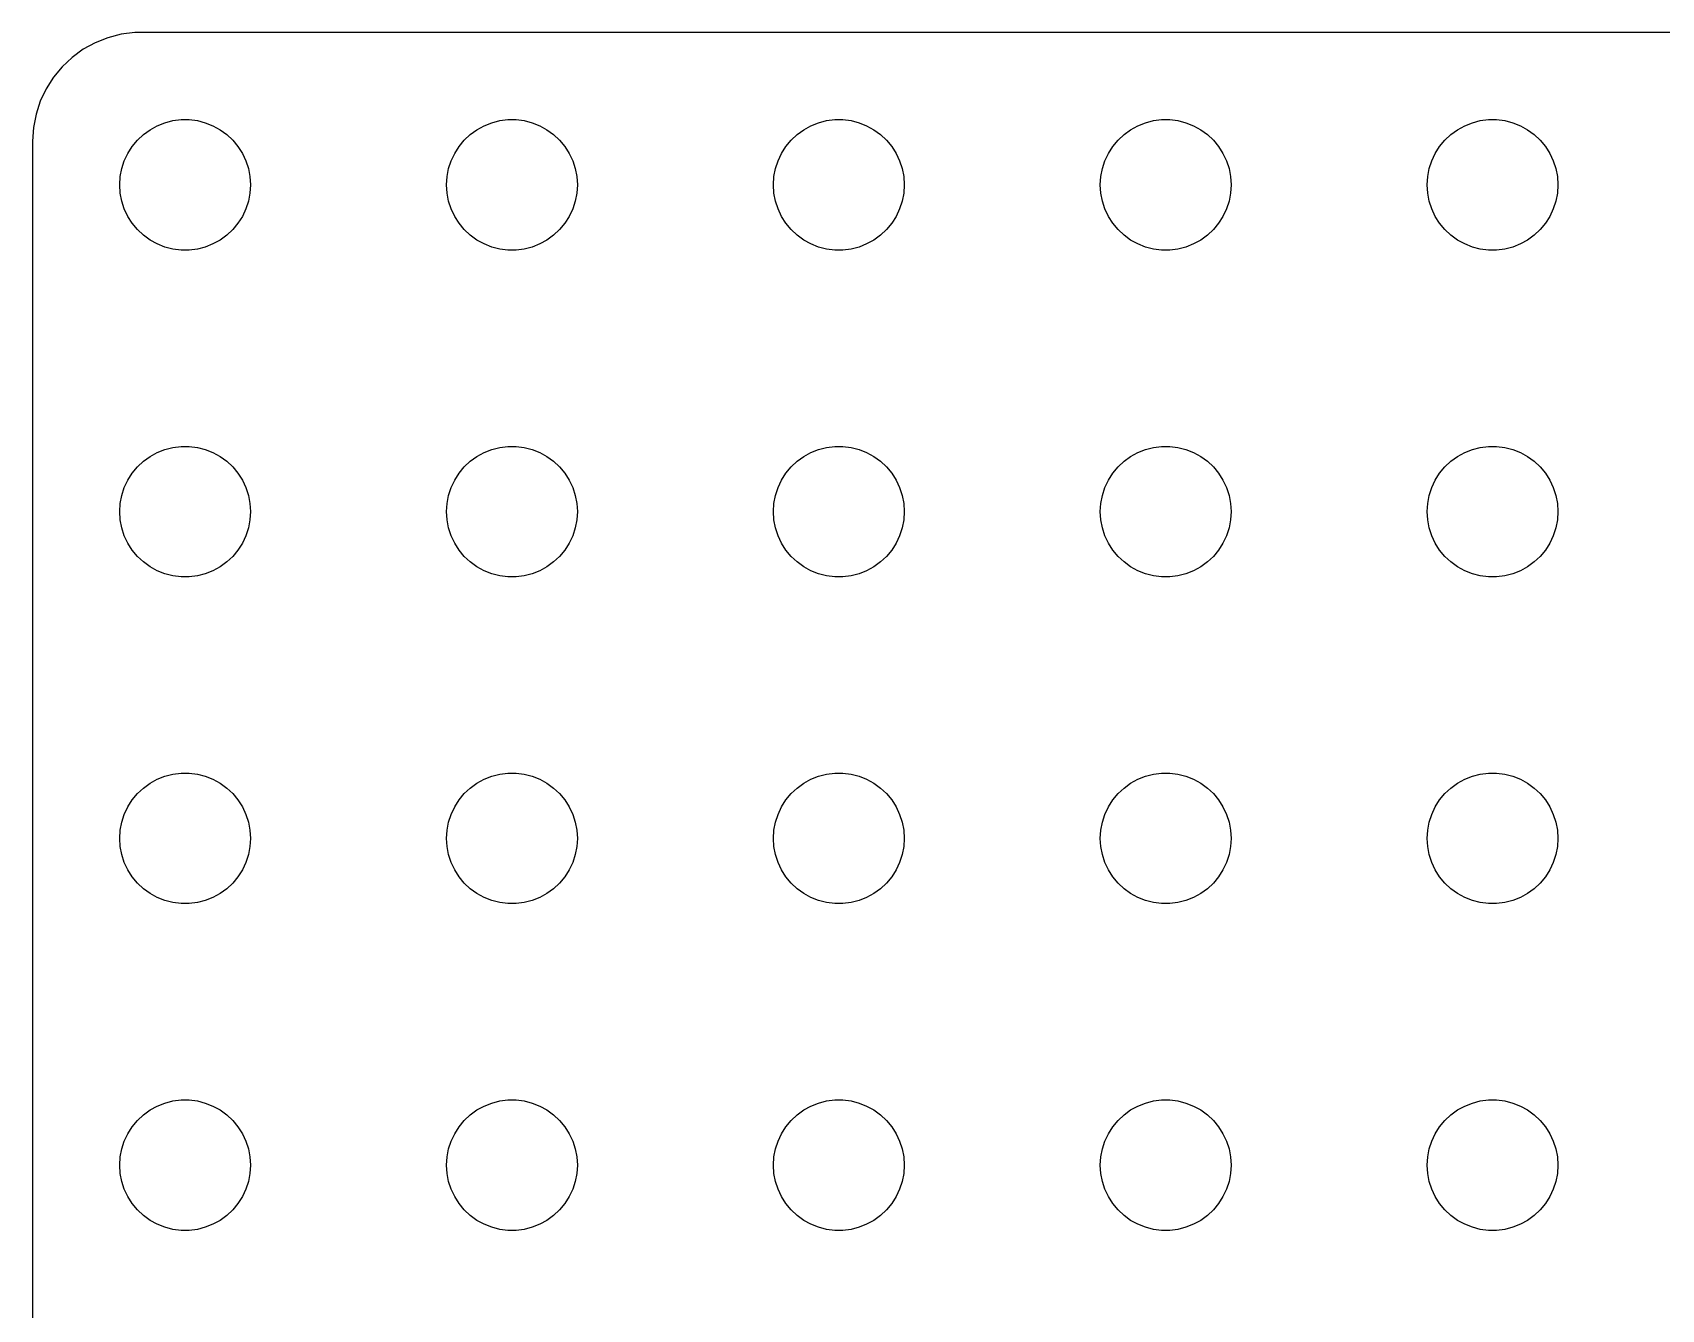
# Model space of a CAD drawing. Header units: metres. Extents: x -75 to 75, y -56 to 56.
# Drawn here: x -74.75 to -37.38, y 26.69 to 56 of the extents above; entities that cross this region are included whole.
import ezdxf

# ---------------------------------------------------------------- set-up
doc = ezdxf.new("R2010")
doc.units = ezdxf.units.M

msp = doc.modelspace()

# ---------------------------------------------------------------- linework, layer by layer
for p, q in [((-73.3144, 55.7621), (-73.5896, 55.6108)), ((-73.0225, 55.8776), (-73.3144, 55.7621)), ((-72.7184, 55.9557), (-73.0225, 55.8776)), ((-72.407, 55.9951), (-72.7184, 55.9557)), ((72.407, 55.9951), (-72.407, 55.9951)), ((-73.8436, 55.4263), (-74.0724, 55.2114)), ((-73.5896, 55.6108), (-73.8436, 55.4263)), ((-74.2725, 54.9695), (-74.4408, 54.7044)), ((-74.0724, 55.2114), (-74.2725, 54.9695)), ((-74.4408, 54.7044), (-74.5744, 54.4203)), ((-74.5744, 54.4203), (-74.6714, 54.1217)), ((-74.6714, 54.1217), (-74.7303, 53.8133)), ((-72.0537, 53.7665), (-71.8887, 53.8572)), ((-71.8887, 53.8572), (-71.7135, 53.9266)), ((-71.7135, 53.9266), (-71.5311, 53.9734)), ((-71.5311, 53.9734), (-71.3442, 53.997)), ((-71.3442, 53.997), (-71.1558, 53.997)), ((-71.1558, 53.997), (-70.9689, 53.9734)), ((-70.9689, 53.9734), (-70.7865, 53.9266)), ((-70.7865, 53.9266), (-70.6113, 53.8572)), ((-70.6113, 53.8572), (-70.4463, 53.7665)), ((-64.5537, 53.7665), (-64.3887, 53.8572)), ((-64.3887, 53.8572), (-64.2135, 53.9266)), ((-64.2135, 53.9266), (-64.0311, 53.9734)), ((-64.0311, 53.9734), (-63.8442, 53.997)), ((-63.8442, 53.997), (-63.6558, 53.997)), ((-63.6558, 53.997), (-63.4689, 53.9734)), ((-63.4689, 53.9734), (-63.2865, 53.9266)), ((-63.2865, 53.9266), (-63.1113, 53.8572)), ((-63.1113, 53.8572), (-62.9463, 53.7665)), ((-57.0537, 53.7665), (-56.8887, 53.8572)), ((-56.8887, 53.8572), (-56.7135, 53.9266)), ((-56.7135, 53.9266), (-56.5311, 53.9734)), ((-56.5311, 53.9734), (-56.3442, 53.997)), ((-56.3442, 53.997), (-56.1558, 53.997)), ((-56.1558, 53.997), (-55.9689, 53.9734)), ((-55.9689, 53.9734), (-55.7865, 53.9266)), ((-55.7865, 53.9266), (-55.6113, 53.8572)), ((-55.6113, 53.8572), (-55.4463, 53.7665)), ((-49.5537, 53.7665), (-49.3887, 53.8572)), ((-49.3887, 53.8572), (-49.2135, 53.9266)), ((-49.2135, 53.9266), (-49.0311, 53.9734)), ((-49.0311, 53.9734), (-48.8442, 53.997)), ((-48.8442, 53.997), (-48.6558, 53.997)), ((-48.6558, 53.997), (-48.4689, 53.9734)), ((-48.4689, 53.9734), (-48.2865, 53.9266)), ((-48.2865, 53.9266), (-48.1113, 53.8572)), ((-48.1113, 53.8572), (-47.9463, 53.7665)), ((-42.0537, 53.7665), (-41.8887, 53.8572)), ((-41.8887, 53.8572), (-41.7135, 53.9266)), ((-41.7135, 53.9266), (-41.5311, 53.9734)), ((-41.5311, 53.9734), (-41.3442, 53.997)), ((-41.3442, 53.997), (-41.1558, 53.997)), ((-41.1558, 53.997), (-40.9689, 53.9734)), ((-40.9689, 53.9734), (-40.7865, 53.9266)), ((-40.7865, 53.9266), (-40.6113, 53.8572)), ((-40.6113, 53.8572), (-40.4463, 53.7665)), ((-74.7303, 53.8133), (-74.75, 53.5)), ((-74.75, 53.5), (-74.75, -53.5)), ((-72.4635, 53.3817), (-72.3434, 53.5268)), ((-72.3434, 53.5268), (-72.2061, 53.6558)), ((-72.2061, 53.6558), (-72.0537, 53.7665)), ((-70.4463, 53.7665), (-70.2939, 53.6558)), ((-70.2939, 53.6558), (-70.1565, 53.5268)), ((-70.1565, 53.5268), (-70.0365, 53.3817)), ((-64.9635, 53.3817), (-64.8434, 53.5268)), ((-64.8434, 53.5268), (-64.7061, 53.6558)), ((-64.7061, 53.6558), (-64.5537, 53.7665)), ((-62.9463, 53.7665), (-62.7939, 53.6558)), ((-62.7939, 53.6558), (-62.6565, 53.5268)), ((-62.6565, 53.5268), (-62.5365, 53.3817)), ((-57.4635, 53.3817), (-57.3434, 53.5268)), ((-57.3434, 53.5268), (-57.2061, 53.6558)), ((-57.2061, 53.6558), (-57.0537, 53.7665)), ((-55.4463, 53.7665), (-55.2939, 53.6558)), ((-55.2939, 53.6558), (-55.1565, 53.5268)), ((-55.1565, 53.5268), (-55.0365, 53.3817)), ((-49.9635, 53.3817), (-49.8434, 53.5268)), ((-49.8434, 53.5268), (-49.7061, 53.6558)), ((-49.7061, 53.6558), (-49.5537, 53.7665)), ((-47.9463, 53.7665), (-47.7939, 53.6558)), ((-47.7939, 53.6558), (-47.6565, 53.5268)), ((-47.6565, 53.5268), (-47.5365, 53.3817)), ((-42.4635, 53.3817), (-42.3434, 53.5268)), ((-42.3434, 53.5268), (-42.2061, 53.6558)), ((-42.2061, 53.6558), (-42.0537, 53.7665)), ((-40.4463, 53.7665), (-40.2939, 53.6558)), ((-40.2939, 53.6558), (-40.1565, 53.5268)), ((-40.1565, 53.5268), (-40.0365, 53.3817)), ((-72.6447, 53.0522), (-72.5645, 53.2226)), ((-72.5645, 53.2226), (-72.4635, 53.3817)), ((-70.0365, 53.3817), (-69.9355, 53.2226)), ((-69.9355, 53.2226), (-69.8553, 53.0522)), ((-65.1447, 53.0522), (-65.0645, 53.2226)), ((-65.0645, 53.2226), (-64.9635, 53.3817)), ((-62.5365, 53.3817), (-62.4355, 53.2226)), ((-62.4355, 53.2226), (-62.3553, 53.0522)), ((-57.6447, 53.0522), (-57.5645, 53.2226)), ((-57.5645, 53.2226), (-57.4635, 53.3817)), ((-55.0365, 53.3817), (-54.9355, 53.2226)), ((-54.9355, 53.2226), (-54.8553, 53.0522)), ((-50.1447, 53.0522), (-50.0645, 53.2226)), ((-50.0645, 53.2226), (-49.9635, 53.3817)), ((-47.5365, 53.3817), (-47.4355, 53.2226)), ((-47.4355, 53.2226), (-47.3553, 53.0522)), ((-42.6447, 53.0522), (-42.5645, 53.2226)), ((-42.5645, 53.2226), (-42.4635, 53.3817)), ((-40.0365, 53.3817), (-39.9355, 53.2226)), ((-39.9355, 53.2226), (-39.8553, 53.0522)), ((-72.7382, 52.688), (-72.7029, 52.873)), ((-72.7029, 52.873), (-72.6447, 53.0522)), ((-69.8553, 53.0522), (-69.7971, 52.873)), ((-69.7971, 52.873), (-69.7618, 52.688)), ((-65.2382, 52.688), (-65.2029, 52.873)), ((-65.2029, 52.873), (-65.1447, 53.0522)), ((-62.3553, 53.0522), (-62.2971, 52.873)), ((-62.2971, 52.873), (-62.2618, 52.688)), ((-57.7382, 52.688), (-57.7029, 52.873)), ((-57.7029, 52.873), (-57.6447, 53.0522)), ((-54.8553, 53.0522), (-54.7971, 52.873)), ((-54.7971, 52.873), (-54.7618, 52.688)), ((-50.2382, 52.688), (-50.2029, 52.873)), ((-50.2029, 52.873), (-50.1447, 53.0522)), ((-47.3553, 53.0522), (-47.2971, 52.873)), ((-47.2971, 52.873), (-47.2618, 52.688)), ((-42.7382, 52.688), (-42.7029, 52.873)), ((-42.7029, 52.873), (-42.6447, 53.0522)), ((-39.8553, 53.0522), (-39.7971, 52.873)), ((-39.7971, 52.873), (-39.7618, 52.688)), ((-72.75, 52.5), (-72.7382, 52.688)), ((-72.7382, 52.312), (-72.75, 52.5)), ((-69.7618, 52.688), (-69.75, 52.5)), ((-69.75, 52.5), (-69.7618, 52.312)), ((-65.25, 52.5), (-65.2382, 52.688)), ((-65.2382, 52.312), (-65.25, 52.5)), ((-62.2618, 52.688), (-62.25, 52.5)), ((-62.25, 52.5), (-62.2618, 52.312)), ((-57.75, 52.5), (-57.7382, 52.688)), ((-57.7382, 52.312), (-57.75, 52.5)), ((-54.7618, 52.688), (-54.75, 52.5)), ((-54.75, 52.5), (-54.7618, 52.312)), ((-50.25, 52.5), (-50.2382, 52.688)), ((-50.2382, 52.312), (-50.25, 52.5)), ((-47.2618, 52.688), (-47.25, 52.5)), ((-47.25, 52.5), (-47.2618, 52.312)), ((-42.75, 52.5), (-42.7382, 52.688)), ((-42.7382, 52.312), (-42.75, 52.5)), ((-39.7618, 52.688), (-39.75, 52.5)), ((-39.75, 52.5), (-39.7618, 52.312)), ((-72.7029, 52.127), (-72.7382, 52.312)), ((-72.6447, 51.9478), (-72.7029, 52.127)), ((-69.7971, 52.127), (-69.8553, 51.9478)), ((-69.7618, 52.312), (-69.7971, 52.127)), ((-65.2029, 52.127), (-65.2382, 52.312)), ((-65.1447, 51.9478), (-65.2029, 52.127)), ((-62.2971, 52.127), (-62.3553, 51.9478)), ((-62.2618, 52.312), (-62.2971, 52.127)), ((-57.7029, 52.127), (-57.7382, 52.312)), ((-57.6447, 51.9478), (-57.7029, 52.127)), ((-54.7971, 52.127), (-54.8553, 51.9478)), ((-54.7618, 52.312), (-54.7971, 52.127)), ((-50.2029, 52.127), (-50.2382, 52.312)), ((-50.1447, 51.9478), (-50.2029, 52.127)), ((-47.2971, 52.127), (-47.3553, 51.9478)), ((-47.2618, 52.312), (-47.2971, 52.127)), ((-42.7029, 52.127), (-42.7382, 52.312)), ((-42.6447, 51.9478), (-42.7029, 52.127)), ((-39.7971, 52.127), (-39.8553, 51.9478)), ((-39.7618, 52.312), (-39.7971, 52.127)), ((-72.5645, 51.7774), (-72.6447, 51.9478)), ((-72.4635, 51.6183), (-72.5645, 51.7774)), ((-72.3434, 51.4732), (-72.4635, 51.6183)), ((-70.0365, 51.6183), (-70.1565, 51.4732)), ((-69.9355, 51.7774), (-70.0365, 51.6183)), ((-69.8553, 51.9478), (-69.9355, 51.7774)), ((-65.0645, 51.7774), (-65.1447, 51.9478)), ((-64.9635, 51.6183), (-65.0645, 51.7774)), ((-64.8434, 51.4732), (-64.9635, 51.6183)), ((-62.5365, 51.6183), (-62.6565, 51.4732)), ((-62.4355, 51.7774), (-62.5365, 51.6183)), ((-62.3553, 51.9478), (-62.4355, 51.7774)), ((-57.5645, 51.7774), (-57.6447, 51.9478)), ((-57.4635, 51.6183), (-57.5645, 51.7774)), ((-57.3434, 51.4732), (-57.4635, 51.6183)), ((-55.0365, 51.6183), (-55.1565, 51.4732)), ((-54.9355, 51.7774), (-55.0365, 51.6183)), ((-54.8553, 51.9478), (-54.9355, 51.7774)), ((-50.0645, 51.7774), (-50.1447, 51.9478)), ((-49.9635, 51.6183), (-50.0645, 51.7774)), ((-49.8434, 51.4732), (-49.9635, 51.6183)), ((-47.5365, 51.6183), (-47.6565, 51.4732)), ((-47.4355, 51.7774), (-47.5365, 51.6183)), ((-47.3553, 51.9478), (-47.4355, 51.7774)), ((-42.5645, 51.7774), (-42.6447, 51.9478)), ((-42.4635, 51.6183), (-42.5645, 51.7774)), ((-42.3434, 51.4732), (-42.4635, 51.6183)), ((-40.0365, 51.6183), (-40.1565, 51.4732)), ((-39.9355, 51.7774), (-40.0365, 51.6183)), ((-39.8553, 51.9478), (-39.9355, 51.7774)), ((-72.2061, 51.3442), (-72.3434, 51.4732)), ((-72.0537, 51.2335), (-72.2061, 51.3442)), ((-71.8887, 51.1428), (-72.0537, 51.2335)), ((-70.4463, 51.2335), (-70.6113, 51.1428)), ((-70.2939, 51.3442), (-70.4463, 51.2335)), ((-70.1565, 51.4732), (-70.2939, 51.3442)), ((-64.7061, 51.3442), (-64.8434, 51.4732)), ((-64.5537, 51.2335), (-64.7061, 51.3442)), ((-64.3887, 51.1428), (-64.5537, 51.2335)), ((-62.9463, 51.2335), (-63.1113, 51.1428)), ((-62.7939, 51.3442), (-62.9463, 51.2335)), ((-62.6565, 51.4732), (-62.7939, 51.3442)), ((-57.2061, 51.3442), (-57.3434, 51.4732)), ((-57.0537, 51.2335), (-57.2061, 51.3442)), ((-56.8887, 51.1428), (-57.0537, 51.2335)), ((-55.4463, 51.2335), (-55.6113, 51.1428)), ((-55.2939, 51.3442), (-55.4463, 51.2335)), ((-55.1565, 51.4732), (-55.2939, 51.3442)), ((-49.7061, 51.3442), (-49.8434, 51.4732)), ((-49.5537, 51.2335), (-49.7061, 51.3442)), ((-49.3887, 51.1428), (-49.5537, 51.2335)), ((-47.9463, 51.2335), (-48.1113, 51.1428)), ((-47.7939, 51.3442), (-47.9463, 51.2335)), ((-47.6565, 51.4732), (-47.7939, 51.3442)), ((-42.2061, 51.3442), (-42.3434, 51.4732)), ((-42.0537, 51.2335), (-42.2061, 51.3442)), ((-41.8887, 51.1428), (-42.0537, 51.2335)), ((-40.4463, 51.2335), (-40.6113, 51.1428)), ((-40.2939, 51.3442), (-40.4463, 51.2335)), ((-40.1565, 51.4732), (-40.2939, 51.3442)), ((-71.7135, 51.0734), (-71.8887, 51.1428)), ((-71.5311, 51.0266), (-71.7135, 51.0734)), ((-71.3442, 51.003), (-71.5311, 51.0266)), ((-71.1558, 51.003), (-71.3442, 51.003)), ((-70.9689, 51.0266), (-71.1558, 51.003)), ((-70.7865, 51.0734), (-70.9689, 51.0266)), ((-70.6113, 51.1428), (-70.7865, 51.0734)), ((-64.2135, 51.0734), (-64.3887, 51.1428)), ((-64.0311, 51.0266), (-64.2135, 51.0734)), ((-63.8442, 51.003), (-64.0311, 51.0266)), ((-63.6558, 51.003), (-63.8442, 51.003)), ((-63.4689, 51.0266), (-63.6558, 51.003)), ((-63.2865, 51.0734), (-63.4689, 51.0266)), ((-63.1113, 51.1428), (-63.2865, 51.0734)), ((-56.7135, 51.0734), (-56.8887, 51.1428)), ((-56.5311, 51.0266), (-56.7135, 51.0734)), ((-56.3442, 51.003), (-56.5311, 51.0266)), ((-56.1558, 51.003), (-56.3442, 51.003)), ((-55.9689, 51.0266), (-56.1558, 51.003)), ((-55.7865, 51.0734), (-55.9689, 51.0266)), ((-55.6113, 51.1428), (-55.7865, 51.0734)), ((-49.2135, 51.0734), (-49.3887, 51.1428)), ((-49.0311, 51.0266), (-49.2135, 51.0734)), ((-48.8442, 51.003), (-49.0311, 51.0266)), ((-48.6558, 51.003), (-48.8442, 51.003)), ((-48.4689, 51.0266), (-48.6558, 51.003)), ((-48.2865, 51.0734), (-48.4689, 51.0266)), ((-48.1113, 51.1428), (-48.2865, 51.0734)), ((-41.7135, 51.0734), (-41.8887, 51.1428)), ((-41.5311, 51.0266), (-41.7135, 51.0734)), ((-41.3442, 51.003), (-41.5311, 51.0266)), ((-41.1558, 51.003), (-41.3442, 51.003)), ((-40.9689, 51.0266), (-41.1558, 51.003)), ((-40.7865, 51.0734), (-40.9689, 51.0266)), ((-40.6113, 51.1428), (-40.7865, 51.0734)), ((-72.0537, 46.2665), (-71.8887, 46.3572)), ((-71.8887, 46.3572), (-71.7135, 46.4266)), ((-71.7135, 46.4266), (-71.5311, 46.4734)), ((-71.5311, 46.4734), (-71.3442, 46.497)), ((-71.3442, 46.497), (-71.1558, 46.497)), ((-71.1558, 46.497), (-70.9689, 46.4734)), ((-70.9689, 46.4734), (-70.7865, 46.4266)), ((-70.7865, 46.4266), (-70.6113, 46.3572)), ((-70.6113, 46.3572), (-70.4463, 46.2665)), ((-64.5537, 46.2665), (-64.3887, 46.3572)), ((-64.3887, 46.3572), (-64.2135, 46.4266)), ((-64.2135, 46.4266), (-64.0311, 46.4734)), ((-64.0311, 46.4734), (-63.8442, 46.497)), ((-63.8442, 46.497), (-63.6558, 46.497)), ((-63.6558, 46.497), (-63.4689, 46.4734)), ((-63.4689, 46.4734), (-63.2865, 46.4266)), ((-63.2865, 46.4266), (-63.1113, 46.3572)), ((-63.1113, 46.3572), (-62.9463, 46.2665)), ((-57.0537, 46.2665), (-56.8887, 46.3572)), ((-56.8887, 46.3572), (-56.7135, 46.4266)), ((-56.7135, 46.4266), (-56.5311, 46.4734)), ((-56.5311, 46.4734), (-56.3442, 46.497)), ((-56.3442, 46.497), (-56.1558, 46.497)), ((-56.1558, 46.497), (-55.9689, 46.4734)), ((-55.9689, 46.4734), (-55.7865, 46.4266)), ((-55.7865, 46.4266), (-55.6113, 46.3572)), ((-55.6113, 46.3572), (-55.4463, 46.2665)), ((-49.5537, 46.2665), (-49.3887, 46.3572)), ((-49.3887, 46.3572), (-49.2135, 46.4266)), ((-49.2135, 46.4266), (-49.0311, 46.4734)), ((-49.0311, 46.4734), (-48.8442, 46.497)), ((-48.8442, 46.497), (-48.6558, 46.497)), ((-48.6558, 46.497), (-48.4689, 46.4734)), ((-48.4689, 46.4734), (-48.2865, 46.4266)), ((-48.2865, 46.4266), (-48.1113, 46.3572)), ((-48.1113, 46.3572), (-47.9463, 46.2665)), ((-42.0537, 46.2665), (-41.8887, 46.3572)), ((-41.8887, 46.3572), (-41.7135, 46.4266)), ((-41.7135, 46.4266), (-41.5311, 46.4734)), ((-41.5311, 46.4734), (-41.3442, 46.497)), ((-41.3442, 46.497), (-41.1558, 46.497)), ((-41.1558, 46.497), (-40.9689, 46.4734)), ((-40.9689, 46.4734), (-40.7865, 46.4266)), ((-40.7865, 46.4266), (-40.6113, 46.3572)), ((-40.6113, 46.3572), (-40.4463, 46.2665)), ((-72.4635, 45.8817), (-72.3434, 46.0268)), ((-72.3434, 46.0268), (-72.2061, 46.1558)), ((-72.2061, 46.1558), (-72.0537, 46.2665)), ((-70.4463, 46.2665), (-70.2939, 46.1558)), ((-70.2939, 46.1558), (-70.1565, 46.0268)), ((-70.1565, 46.0268), (-70.0365, 45.8817)), ((-64.9635, 45.8817), (-64.8434, 46.0268)), ((-64.8434, 46.0268), (-64.7061, 46.1558)), ((-64.7061, 46.1558), (-64.5537, 46.2665)), ((-62.9463, 46.2665), (-62.7939, 46.1558)), ((-62.7939, 46.1558), (-62.6565, 46.0268)), ((-62.6565, 46.0268), (-62.5365, 45.8817)), ((-57.4635, 45.8817), (-57.3434, 46.0268)), ((-57.3434, 46.0268), (-57.2061, 46.1558)), ((-57.2061, 46.1558), (-57.0537, 46.2665)), ((-55.4463, 46.2665), (-55.2939, 46.1558)), ((-55.2939, 46.1558), (-55.1565, 46.0268)), ((-55.1565, 46.0268), (-55.0365, 45.8817)), ((-49.9635, 45.8817), (-49.8434, 46.0268)), ((-49.8434, 46.0268), (-49.7061, 46.1558)), ((-49.7061, 46.1558), (-49.5537, 46.2665)), ((-47.9463, 46.2665), (-47.7939, 46.1558)), ((-47.7939, 46.1558), (-47.6565, 46.0268)), ((-47.6565, 46.0268), (-47.5365, 45.8817)), ((-42.4635, 45.8817), (-42.3434, 46.0268)), ((-42.3434, 46.0268), (-42.2061, 46.1558)), ((-42.2061, 46.1558), (-42.0537, 46.2665)), ((-40.4463, 46.2665), (-40.2939, 46.1558)), ((-40.2939, 46.1558), (-40.1565, 46.0268)), ((-40.1565, 46.0268), (-40.0365, 45.8817)), ((-72.6447, 45.5522), (-72.5645, 45.7226)), ((-72.5645, 45.7226), (-72.4635, 45.8817)), ((-70.0365, 45.8817), (-69.9355, 45.7226)), ((-69.9355, 45.7226), (-69.8553, 45.5522)), ((-65.1447, 45.5522), (-65.0645, 45.7226)), ((-65.0645, 45.7226), (-64.9635, 45.8817)), ((-62.5365, 45.8817), (-62.4355, 45.7226)), ((-62.4355, 45.7226), (-62.3553, 45.5522)), ((-57.6447, 45.5522), (-57.5645, 45.7226)), ((-57.5645, 45.7226), (-57.4635, 45.8817)), ((-55.0365, 45.8817), (-54.9355, 45.7226)), ((-54.9355, 45.7226), (-54.8553, 45.5522)), ((-50.1447, 45.5522), (-50.0645, 45.7226)), ((-50.0645, 45.7226), (-49.9635, 45.8817)), ((-47.5365, 45.8817), (-47.4355, 45.7226)), ((-47.4355, 45.7226), (-47.3553, 45.5522)), ((-42.6447, 45.5522), (-42.5645, 45.7226)), ((-42.5645, 45.7226), (-42.4635, 45.8817)), ((-40.0365, 45.8817), (-39.9355, 45.7226)), ((-39.9355, 45.7226), (-39.8553, 45.5522)), ((-72.7382, 45.188), (-72.7029, 45.373)), ((-72.7029, 45.373), (-72.6447, 45.5522)), ((-69.8553, 45.5522), (-69.7971, 45.373)), ((-69.7971, 45.373), (-69.7618, 45.188)), ((-65.2382, 45.188), (-65.2029, 45.373)), ((-65.2029, 45.373), (-65.1447, 45.5522)), ((-62.3553, 45.5522), (-62.2971, 45.373)), ((-62.2971, 45.373), (-62.2618, 45.188)), ((-57.7382, 45.188), (-57.7029, 45.373)), ((-57.7029, 45.373), (-57.6447, 45.5522)), ((-54.8553, 45.5522), (-54.7971, 45.373)), ((-54.7971, 45.373), (-54.7618, 45.188)), ((-50.2382, 45.188), (-50.2029, 45.373)), ((-50.2029, 45.373), (-50.1447, 45.5522)), ((-47.3553, 45.5522), (-47.2971, 45.373)), ((-47.2971, 45.373), (-47.2618, 45.188)), ((-42.7382, 45.188), (-42.7029, 45.373)), ((-42.7029, 45.373), (-42.6447, 45.5522)), ((-39.8553, 45.5522), (-39.7971, 45.373)), ((-39.7971, 45.373), (-39.7618, 45.188)), ((-72.75, 45), (-72.7382, 45.188)), ((-72.7382, 44.812), (-72.75, 45)), ((-69.7618, 45.188), (-69.75, 45)), ((-69.75, 45), (-69.7618, 44.812)), ((-65.25, 45), (-65.2382, 45.188)), ((-65.2382, 44.812), (-65.25, 45)), ((-62.2618, 45.188), (-62.25, 45)), ((-62.25, 45), (-62.2618, 44.812)), ((-57.75, 45), (-57.7382, 45.188)), ((-57.7382, 44.812), (-57.75, 45)), ((-54.7618, 45.188), (-54.75, 45)), ((-54.75, 45), (-54.7618, 44.812)), ((-50.25, 45), (-50.2382, 45.188)), ((-50.2382, 44.812), (-50.25, 45)), ((-47.2618, 45.188), (-47.25, 45)), ((-47.25, 45), (-47.2618, 44.812)), ((-42.75, 45), (-42.7382, 45.188)), ((-42.7382, 44.812), (-42.75, 45)), ((-39.7618, 45.188), (-39.75, 45)), ((-39.75, 45), (-39.7618, 44.812)), ((-72.7029, 44.627), (-72.7382, 44.812)), ((-72.6447, 44.4478), (-72.7029, 44.627)), ((-69.7971, 44.627), (-69.8553, 44.4478)), ((-69.7618, 44.812), (-69.7971, 44.627)), ((-65.2029, 44.627), (-65.2382, 44.812)), ((-65.1447, 44.4478), (-65.2029, 44.627)), ((-62.2971, 44.627), (-62.3553, 44.4478)), ((-62.2618, 44.812), (-62.2971, 44.627)), ((-57.7029, 44.627), (-57.7382, 44.812)), ((-57.6447, 44.4478), (-57.7029, 44.627)), ((-54.7971, 44.627), (-54.8553, 44.4478)), ((-54.7618, 44.812), (-54.7971, 44.627)), ((-50.2029, 44.627), (-50.2382, 44.812)), ((-50.1447, 44.4478), (-50.2029, 44.627)), ((-47.2971, 44.627), (-47.3553, 44.4478)), ((-47.2618, 44.812), (-47.2971, 44.627)), ((-42.7029, 44.627), (-42.7382, 44.812)), ((-42.6447, 44.4478), (-42.7029, 44.627)), ((-39.7971, 44.627), (-39.8553, 44.4478)), ((-39.7618, 44.812), (-39.7971, 44.627)), ((-72.5645, 44.2774), (-72.6447, 44.4478)), ((-72.4635, 44.1183), (-72.5645, 44.2774)), ((-72.3434, 43.9732), (-72.4635, 44.1183)), ((-70.0365, 44.1183), (-70.1565, 43.9732)), ((-69.9355, 44.2774), (-70.0365, 44.1183)), ((-69.8553, 44.4478), (-69.9355, 44.2774)), ((-65.0645, 44.2774), (-65.1447, 44.4478)), ((-64.9635, 44.1183), (-65.0645, 44.2774)), ((-64.8434, 43.9732), (-64.9635, 44.1183)), ((-62.5365, 44.1183), (-62.6565, 43.9732)), ((-62.4355, 44.2774), (-62.5365, 44.1183)), ((-62.3553, 44.4478), (-62.4355, 44.2774)), ((-57.5645, 44.2774), (-57.6447, 44.4478)), ((-57.4635, 44.1183), (-57.5645, 44.2774)), ((-57.3434, 43.9732), (-57.4635, 44.1183)), ((-55.0365, 44.1183), (-55.1565, 43.9732)), ((-54.9355, 44.2774), (-55.0365, 44.1183)), ((-54.8553, 44.4478), (-54.9355, 44.2774)), ((-50.0645, 44.2774), (-50.1447, 44.4478)), ((-49.9635, 44.1183), (-50.0645, 44.2774)), ((-49.8434, 43.9732), (-49.9635, 44.1183)), ((-47.5365, 44.1183), (-47.6565, 43.9732)), ((-47.4355, 44.2774), (-47.5365, 44.1183)), ((-47.3553, 44.4478), (-47.4355, 44.2774)), ((-42.5645, 44.2774), (-42.6447, 44.4478)), ((-42.4635, 44.1183), (-42.5645, 44.2774)), ((-42.3434, 43.9732), (-42.4635, 44.1183)), ((-40.0365, 44.1183), (-40.1565, 43.9732)), ((-39.9355, 44.2774), (-40.0365, 44.1183)), ((-39.8553, 44.4478), (-39.9355, 44.2774)), ((-72.2061, 43.8442), (-72.3434, 43.9732)), ((-72.0537, 43.7335), (-72.2061, 43.8442)), ((-71.8887, 43.6428), (-72.0537, 43.7335)), ((-70.4463, 43.7335), (-70.6113, 43.6428)), ((-70.2939, 43.8442), (-70.4463, 43.7335)), ((-70.1565, 43.9732), (-70.2939, 43.8442)), ((-64.7061, 43.8442), (-64.8434, 43.9732)), ((-64.5537, 43.7335), (-64.7061, 43.8442)), ((-64.3887, 43.6428), (-64.5537, 43.7335)), ((-62.9463, 43.7335), (-63.1113, 43.6428)), ((-62.7939, 43.8442), (-62.9463, 43.7335)), ((-62.6565, 43.9732), (-62.7939, 43.8442)), ((-57.2061, 43.8442), (-57.3434, 43.9732)), ((-57.0537, 43.7335), (-57.2061, 43.8442)), ((-56.8887, 43.6428), (-57.0537, 43.7335)), ((-55.4463, 43.7335), (-55.6113, 43.6428)), ((-55.2939, 43.8442), (-55.4463, 43.7335)), ((-55.1565, 43.9732), (-55.2939, 43.8442)), ((-49.7061, 43.8442), (-49.8434, 43.9732)), ((-49.5537, 43.7335), (-49.7061, 43.8442)), ((-49.3887, 43.6428), (-49.5537, 43.7335)), ((-47.9463, 43.7335), (-48.1113, 43.6428)), ((-47.7939, 43.8442), (-47.9463, 43.7335)), ((-47.6565, 43.9732), (-47.7939, 43.8442)), ((-42.2061, 43.8442), (-42.3434, 43.9732)), ((-42.0537, 43.7335), (-42.2061, 43.8442)), ((-41.8887, 43.6428), (-42.0537, 43.7335)), ((-40.4463, 43.7335), (-40.6113, 43.6428)), ((-40.2939, 43.8442), (-40.4463, 43.7335)), ((-40.1565, 43.9732), (-40.2939, 43.8442)), ((-71.7135, 43.5734), (-71.8887, 43.6428)), ((-71.5311, 43.5266), (-71.7135, 43.5734)), ((-71.3442, 43.503), (-71.5311, 43.5266)), ((-71.1558, 43.503), (-71.3442, 43.503)), ((-70.9689, 43.5266), (-71.1558, 43.503)), ((-70.7865, 43.5734), (-70.9689, 43.5266)), ((-70.6113, 43.6428), (-70.7865, 43.5734)), ((-64.2135, 43.5734), (-64.3887, 43.6428)), ((-64.0311, 43.5266), (-64.2135, 43.5734)), ((-63.8442, 43.503), (-64.0311, 43.5266)), ((-63.6558, 43.503), (-63.8442, 43.503)), ((-63.4689, 43.5266), (-63.6558, 43.503)), ((-63.2865, 43.5734), (-63.4689, 43.5266)), ((-63.1113, 43.6428), (-63.2865, 43.5734)), ((-56.7135, 43.5734), (-56.8887, 43.6428)), ((-56.5311, 43.5266), (-56.7135, 43.5734)), ((-56.3442, 43.503), (-56.5311, 43.5266)), ((-56.1558, 43.503), (-56.3442, 43.503)), ((-55.9689, 43.5266), (-56.1558, 43.503)), ((-55.7865, 43.5734), (-55.9689, 43.5266)), ((-55.6113, 43.6428), (-55.7865, 43.5734)), ((-49.2135, 43.5734), (-49.3887, 43.6428)), ((-49.0311, 43.5266), (-49.2135, 43.5734)), ((-48.8442, 43.503), (-49.0311, 43.5266)), ((-48.6558, 43.503), (-48.8442, 43.503)), ((-48.4689, 43.5266), (-48.6558, 43.503)), ((-48.2865, 43.5734), (-48.4689, 43.5266)), ((-48.1113, 43.6428), (-48.2865, 43.5734)), ((-41.7135, 43.5734), (-41.8887, 43.6428)), ((-41.5311, 43.5266), (-41.7135, 43.5734)), ((-41.3442, 43.503), (-41.5311, 43.5266)), ((-41.1558, 43.503), (-41.3442, 43.503)), ((-40.9689, 43.5266), (-41.1558, 43.503)), ((-40.7865, 43.5734), (-40.9689, 43.5266)), ((-40.6113, 43.6428), (-40.7865, 43.5734)), ((-71.8887, 38.8572), (-71.7135, 38.9266)), ((-71.7135, 38.9266), (-71.5311, 38.9734)), ((-71.5311, 38.9734), (-71.3442, 38.997)), ((-71.3442, 38.997), (-71.1558, 38.997)), ((-71.1558, 38.997), (-70.9689, 38.9734)), ((-70.9689, 38.9734), (-70.7865, 38.9266)), ((-70.7865, 38.9266), (-70.6113, 38.8572)), ((-64.3887, 38.8572), (-64.2135, 38.9266)), ((-64.2135, 38.9266), (-64.0311, 38.9734)), ((-64.0311, 38.9734), (-63.8442, 38.997)), ((-63.8442, 38.997), (-63.6558, 38.997)), ((-63.6558, 38.997), (-63.4689, 38.9734)), ((-63.4689, 38.9734), (-63.2865, 38.9266)), ((-63.2865, 38.9266), (-63.1113, 38.8572)), ((-56.8887, 38.8572), (-56.7135, 38.9266)), ((-56.7135, 38.9266), (-56.5311, 38.9734)), ((-56.5311, 38.9734), (-56.3442, 38.997)), ((-56.3442, 38.997), (-56.1558, 38.997)), ((-56.1558, 38.997), (-55.9689, 38.9734)), ((-55.9689, 38.9734), (-55.7865, 38.9266)), ((-55.7865, 38.9266), (-55.6113, 38.8572)), ((-49.3887, 38.8572), (-49.2135, 38.9266)), ((-49.2135, 38.9266), (-49.0311, 38.9734)), ((-49.0311, 38.9734), (-48.8442, 38.997)), ((-48.8442, 38.997), (-48.6558, 38.997)), ((-48.6558, 38.997), (-48.4689, 38.9734)), ((-48.4689, 38.9734), (-48.2865, 38.9266)), ((-48.2865, 38.9266), (-48.1113, 38.8572)), ((-41.8887, 38.8572), (-41.7135, 38.9266)), ((-41.7135, 38.9266), (-41.5311, 38.9734)), ((-41.5311, 38.9734), (-41.3442, 38.997)), ((-41.3442, 38.997), (-41.1558, 38.997)), ((-41.1558, 38.997), (-40.9689, 38.9734)), ((-40.9689, 38.9734), (-40.7865, 38.9266)), ((-40.7865, 38.9266), (-40.6113, 38.8572)), ((-72.4635, 38.3817), (-72.3434, 38.5268)), ((-72.3434, 38.5268), (-72.2061, 38.6558)), ((-72.2061, 38.6558), (-72.0537, 38.7665)), ((-72.0537, 38.7665), (-71.8887, 38.8572)), ((-70.6113, 38.8572), (-70.4463, 38.7665)), ((-70.4463, 38.7665), (-70.2939, 38.6558)), ((-70.2939, 38.6558), (-70.1565, 38.5268)), ((-70.1565, 38.5268), (-70.0365, 38.3817)), ((-64.9635, 38.3817), (-64.8434, 38.5268)), ((-64.8434, 38.5268), (-64.7061, 38.6558)), ((-64.7061, 38.6558), (-64.5537, 38.7665)), ((-64.5537, 38.7665), (-64.3887, 38.8572)), ((-63.1113, 38.8572), (-62.9463, 38.7665)), ((-62.9463, 38.7665), (-62.7939, 38.6558)), ((-62.7939, 38.6558), (-62.6565, 38.5268)), ((-62.6565, 38.5268), (-62.5365, 38.3817)), ((-57.4635, 38.3817), (-57.3434, 38.5268)), ((-57.3434, 38.5268), (-57.2061, 38.6558)), ((-57.2061, 38.6558), (-57.0537, 38.7665)), ((-57.0537, 38.7665), (-56.8887, 38.8572)), ((-55.6113, 38.8572), (-55.4463, 38.7665)), ((-55.4463, 38.7665), (-55.2939, 38.6558)), ((-55.2939, 38.6558), (-55.1565, 38.5268)), ((-55.1565, 38.5268), (-55.0365, 38.3817)), ((-49.9635, 38.3817), (-49.8434, 38.5268)), ((-49.8434, 38.5268), (-49.7061, 38.6558)), ((-49.7061, 38.6558), (-49.5537, 38.7665)), ((-49.5537, 38.7665), (-49.3887, 38.8572)), ((-48.1113, 38.8572), (-47.9463, 38.7665)), ((-47.9463, 38.7665), (-47.7939, 38.6558)), ((-47.7939, 38.6558), (-47.6565, 38.5268)), ((-47.6565, 38.5268), (-47.5365, 38.3817)), ((-42.4635, 38.3817), (-42.3434, 38.5268)), ((-42.3434, 38.5268), (-42.2061, 38.6558)), ((-42.2061, 38.6558), (-42.0537, 38.7665)), ((-42.0537, 38.7665), (-41.8887, 38.8572)), ((-40.6113, 38.8572), (-40.4463, 38.7665)), ((-40.4463, 38.7665), (-40.2939, 38.6558)), ((-40.2939, 38.6558), (-40.1565, 38.5268)), ((-40.1565, 38.5268), (-40.0365, 38.3817)), ((-72.6447, 38.0522), (-72.5645, 38.2226)), ((-72.5645, 38.2226), (-72.4635, 38.3817)), ((-70.0365, 38.3817), (-69.9355, 38.2226)), ((-69.9355, 38.2226), (-69.8553, 38.0522)), ((-65.1447, 38.0522), (-65.0645, 38.2226)), ((-65.0645, 38.2226), (-64.9635, 38.3817)), ((-62.5365, 38.3817), (-62.4355, 38.2226)), ((-62.4355, 38.2226), (-62.3553, 38.0522)), ((-57.6447, 38.0522), (-57.5645, 38.2226)), ((-57.5645, 38.2226), (-57.4635, 38.3817)), ((-55.0365, 38.3817), (-54.9355, 38.2226)), ((-54.9355, 38.2226), (-54.8553, 38.0522)), ((-50.1447, 38.0522), (-50.0645, 38.2226)), ((-50.0645, 38.2226), (-49.9635, 38.3817)), ((-47.5365, 38.3817), (-47.4355, 38.2226)), ((-47.4355, 38.2226), (-47.3553, 38.0522)), ((-42.6447, 38.0522), (-42.5645, 38.2226)), ((-42.5645, 38.2226), (-42.4635, 38.3817)), ((-40.0365, 38.3817), (-39.9355, 38.2226)), ((-39.9355, 38.2226), (-39.8553, 38.0522)), ((-72.7382, 37.688), (-72.7029, 37.873)), ((-72.7029, 37.873), (-72.6447, 38.0522)), ((-69.8553, 38.0522), (-69.7971, 37.873)), ((-69.7971, 37.873), (-69.7618, 37.688)), ((-65.2382, 37.688), (-65.2029, 37.873)), ((-65.2029, 37.873), (-65.1447, 38.0522)), ((-62.3553, 38.0522), (-62.2971, 37.873)), ((-62.2971, 37.873), (-62.2618, 37.688)), ((-57.7382, 37.688), (-57.7029, 37.873)), ((-57.7029, 37.873), (-57.6447, 38.0522)), ((-54.8553, 38.0522), (-54.7971, 37.873)), ((-54.7971, 37.873), (-54.7618, 37.688)), ((-50.2382, 37.688), (-50.2029, 37.873)), ((-50.2029, 37.873), (-50.1447, 38.0522)), ((-47.3553, 38.0522), (-47.2971, 37.873)), ((-47.2971, 37.873), (-47.2618, 37.688)), ((-42.7382, 37.688), (-42.7029, 37.873)), ((-42.7029, 37.873), (-42.6447, 38.0522)), ((-39.8553, 38.0522), (-39.7971, 37.873)), ((-39.7971, 37.873), (-39.7618, 37.688)), ((-72.75, 37.5), (-72.7382, 37.688)), ((-72.7382, 37.312), (-72.75, 37.5)), ((-69.7618, 37.688), (-69.75, 37.5)), ((-69.75, 37.5), (-69.7618, 37.312)), ((-65.25, 37.5), (-65.2382, 37.688)), ((-65.2382, 37.312), (-65.25, 37.5)), ((-62.2618, 37.688), (-62.25, 37.5)), ((-62.25, 37.5), (-62.2618, 37.312)), ((-57.75, 37.5), (-57.7382, 37.688)), ((-57.7382, 37.312), (-57.75, 37.5)), ((-54.7618, 37.688), (-54.75, 37.5)), ((-54.75, 37.5), (-54.7618, 37.312)), ((-50.25, 37.5), (-50.2382, 37.688)), ((-50.2382, 37.312), (-50.25, 37.5)), ((-47.2618, 37.688), (-47.25, 37.5)), ((-47.25, 37.5), (-47.2618, 37.312)), ((-42.75, 37.5), (-42.7382, 37.688)), ((-42.7382, 37.312), (-42.75, 37.5)), ((-39.7618, 37.688), (-39.75, 37.5)), ((-39.75, 37.5), (-39.7618, 37.312)), ((-72.7029, 37.127), (-72.7382, 37.312)), ((-72.6447, 36.9478), (-72.7029, 37.127)), ((-69.7971, 37.127), (-69.8553, 36.9478)), ((-69.7618, 37.312), (-69.7971, 37.127)), ((-65.2029, 37.127), (-65.2382, 37.312)), ((-65.1447, 36.9478), (-65.2029, 37.127)), ((-62.2971, 37.127), (-62.3553, 36.9478)), ((-62.2618, 37.312), (-62.2971, 37.127)), ((-57.7029, 37.127), (-57.7382, 37.312)), ((-57.6447, 36.9478), (-57.7029, 37.127)), ((-54.7971, 37.127), (-54.8553, 36.9478)), ((-54.7618, 37.312), (-54.7971, 37.127)), ((-50.2029, 37.127), (-50.2382, 37.312)), ((-50.1447, 36.9478), (-50.2029, 37.127)), ((-47.2971, 37.127), (-47.3553, 36.9478)), ((-47.2618, 37.312), (-47.2971, 37.127)), ((-42.7029, 37.127), (-42.7382, 37.312)), ((-42.6447, 36.9478), (-42.7029, 37.127)), ((-39.7971, 37.127), (-39.8553, 36.9478)), ((-39.7618, 37.312), (-39.7971, 37.127)), ((-72.5645, 36.7774), (-72.6447, 36.9478)), ((-72.4635, 36.6183), (-72.5645, 36.7774)), ((-69.9355, 36.7774), (-70.0365, 36.6183)), ((-69.8553, 36.9478), (-69.9355, 36.7774)), ((-65.0645, 36.7774), (-65.1447, 36.9478)), ((-64.9635, 36.6183), (-65.0645, 36.7774)), ((-62.4355, 36.7774), (-62.5365, 36.6183)), ((-62.3553, 36.9478), (-62.4355, 36.7774)), ((-57.5645, 36.7774), (-57.6447, 36.9478)), ((-57.4635, 36.6183), (-57.5645, 36.7774)), ((-54.9355, 36.7774), (-55.0365, 36.6183)), ((-54.8553, 36.9478), (-54.9355, 36.7774)), ((-50.0645, 36.7774), (-50.1447, 36.9478)), ((-49.9635, 36.6183), (-50.0645, 36.7774)), ((-47.4355, 36.7774), (-47.5365, 36.6183)), ((-47.3553, 36.9478), (-47.4355, 36.7774)), ((-42.5645, 36.7774), (-42.6447, 36.9478)), ((-42.4635, 36.6183), (-42.5645, 36.7774)), ((-39.9355, 36.7774), (-40.0365, 36.6183)), ((-39.8553, 36.9478), (-39.9355, 36.7774)), ((-72.3434, 36.4732), (-72.4635, 36.6183)), ((-72.2061, 36.3442), (-72.3434, 36.4732)), ((-72.0537, 36.2335), (-72.2061, 36.3442)), ((-70.2939, 36.3442), (-70.4463, 36.2335)), ((-70.1565, 36.4732), (-70.2939, 36.3442)), ((-70.0365, 36.6183), (-70.1565, 36.4732)), ((-64.8434, 36.4732), (-64.9635, 36.6183)), ((-64.7061, 36.3442), (-64.8434, 36.4732)), ((-64.5537, 36.2335), (-64.7061, 36.3442)), ((-62.7939, 36.3442), (-62.9463, 36.2335)), ((-62.6565, 36.4732), (-62.7939, 36.3442)), ((-62.5365, 36.6183), (-62.6565, 36.4732)), ((-57.3434, 36.4732), (-57.4635, 36.6183)), ((-57.2061, 36.3442), (-57.3434, 36.4732)), ((-57.0537, 36.2335), (-57.2061, 36.3442)), ((-55.2939, 36.3442), (-55.4463, 36.2335)), ((-55.1565, 36.4732), (-55.2939, 36.3442)), ((-55.0365, 36.6183), (-55.1565, 36.4732)), ((-49.8434, 36.4732), (-49.9635, 36.6183)), ((-49.7061, 36.3442), (-49.8434, 36.4732)), ((-49.5537, 36.2335), (-49.7061, 36.3442)), ((-47.7939, 36.3442), (-47.9463, 36.2335)), ((-47.6565, 36.4732), (-47.7939, 36.3442)), ((-47.5365, 36.6183), (-47.6565, 36.4732)), ((-42.3434, 36.4732), (-42.4635, 36.6183)), ((-42.2061, 36.3442), (-42.3434, 36.4732)), ((-42.0537, 36.2335), (-42.2061, 36.3442)), ((-40.2939, 36.3442), (-40.4463, 36.2335)), ((-40.1565, 36.4732), (-40.2939, 36.3442)), ((-40.0365, 36.6183), (-40.1565, 36.4732)), ((-71.8887, 36.1428), (-72.0537, 36.2335)), ((-71.7135, 36.0734), (-71.8887, 36.1428)), ((-71.5311, 36.0266), (-71.7135, 36.0734)), ((-71.3442, 36.003), (-71.5311, 36.0266)), ((-71.1558, 36.003), (-71.3442, 36.003)), ((-70.9689, 36.0266), (-71.1558, 36.003)), ((-70.7865, 36.0734), (-70.9689, 36.0266)), ((-70.6113, 36.1428), (-70.7865, 36.0734)), ((-70.4463, 36.2335), (-70.6113, 36.1428)), ((-64.3887, 36.1428), (-64.5537, 36.2335)), ((-64.2135, 36.0734), (-64.3887, 36.1428)), ((-64.0311, 36.0266), (-64.2135, 36.0734)), ((-63.8442, 36.003), (-64.0311, 36.0266)), ((-63.6558, 36.003), (-63.8442, 36.003)), ((-63.4689, 36.0266), (-63.6558, 36.003)), ((-63.2865, 36.0734), (-63.4689, 36.0266)), ((-63.1113, 36.1428), (-63.2865, 36.0734)), ((-62.9463, 36.2335), (-63.1113, 36.1428)), ((-56.8887, 36.1428), (-57.0537, 36.2335)), ((-56.7135, 36.0734), (-56.8887, 36.1428)), ((-56.5311, 36.0266), (-56.7135, 36.0734)), ((-56.3442, 36.003), (-56.5311, 36.0266)), ((-56.1558, 36.003), (-56.3442, 36.003)), ((-55.9689, 36.0266), (-56.1558, 36.003)), ((-55.7865, 36.0734), (-55.9689, 36.0266)), ((-55.6113, 36.1428), (-55.7865, 36.0734)), ((-55.4463, 36.2335), (-55.6113, 36.1428)), ((-49.3887, 36.1428), (-49.5537, 36.2335)), ((-49.2135, 36.0734), (-49.3887, 36.1428)), ((-49.0311, 36.0266), (-49.2135, 36.0734)), ((-48.8442, 36.003), (-49.0311, 36.0266)), ((-48.6558, 36.003), (-48.8442, 36.003)), ((-48.4689, 36.0266), (-48.6558, 36.003)), ((-48.2865, 36.0734), (-48.4689, 36.0266)), ((-48.1113, 36.1428), (-48.2865, 36.0734)), ((-47.9463, 36.2335), (-48.1113, 36.1428)), ((-41.8887, 36.1428), (-42.0537, 36.2335)), ((-41.7135, 36.0734), (-41.8887, 36.1428)), ((-41.5311, 36.0266), (-41.7135, 36.0734)), ((-41.3442, 36.003), (-41.5311, 36.0266)), ((-41.1558, 36.003), (-41.3442, 36.003)), ((-40.9689, 36.0266), (-41.1558, 36.003)), ((-40.7865, 36.0734), (-40.9689, 36.0266)), ((-40.6113, 36.1428), (-40.7865, 36.0734)), ((-40.4463, 36.2335), (-40.6113, 36.1428)), ((-71.8887, 31.3572), (-71.7135, 31.4266)), ((-71.7135, 31.4266), (-71.5311, 31.4734)), ((-71.5311, 31.4734), (-71.3442, 31.497)), ((-71.3442, 31.497), (-71.1558, 31.497)), ((-71.1558, 31.497), (-70.9689, 31.4734)), ((-70.9689, 31.4734), (-70.7865, 31.4266)), ((-70.7865, 31.4266), (-70.6113, 31.3572)), ((-64.3887, 31.3572), (-64.2135, 31.4266)), ((-64.2135, 31.4266), (-64.0311, 31.4734)), ((-64.0311, 31.4734), (-63.8442, 31.497)), ((-63.8442, 31.497), (-63.6558, 31.497)), ((-63.6558, 31.497), (-63.4689, 31.4734)), ((-63.4689, 31.4734), (-63.2865, 31.4266)), ((-63.2865, 31.4266), (-63.1113, 31.3572)), ((-56.8887, 31.3572), (-56.7135, 31.4266)), ((-56.7135, 31.4266), (-56.5311, 31.4734)), ((-56.5311, 31.4734), (-56.3442, 31.497)), ((-56.3442, 31.497), (-56.1558, 31.497)), ((-56.1558, 31.497), (-55.9689, 31.4734)), ((-55.9689, 31.4734), (-55.7865, 31.4266)), ((-55.7865, 31.4266), (-55.6113, 31.3572)), ((-49.3887, 31.3572), (-49.2135, 31.4266)), ((-49.2135, 31.4266), (-49.0311, 31.4734)), ((-49.0311, 31.4734), (-48.8442, 31.497)), ((-48.8442, 31.497), (-48.6558, 31.497)), ((-48.6558, 31.497), (-48.4689, 31.4734)), ((-48.4689, 31.4734), (-48.2865, 31.4266)), ((-48.2865, 31.4266), (-48.1113, 31.3572)), ((-41.8887, 31.3572), (-41.7135, 31.4266)), ((-41.7135, 31.4266), (-41.5311, 31.4734)), ((-41.5311, 31.4734), (-41.3442, 31.497)), ((-41.3442, 31.497), (-41.1558, 31.497)), ((-41.1558, 31.497), (-40.9689, 31.4734)), ((-40.9689, 31.4734), (-40.7865, 31.4266)), ((-40.7865, 31.4266), (-40.6113, 31.3572)), ((-72.4635, 30.8817), (-72.3434, 31.0268)), ((-72.3434, 31.0268), (-72.2061, 31.1558)), ((-72.2061, 31.1558), (-72.0537, 31.2665)), ((-72.0537, 31.2665), (-71.8887, 31.3572)), ((-70.6113, 31.3572), (-70.4463, 31.2665)), ((-70.4463, 31.2665), (-70.2939, 31.1558)), ((-70.2939, 31.1558), (-70.1565, 31.0268)), ((-70.1565, 31.0268), (-70.0365, 30.8817)), ((-64.9635, 30.8817), (-64.8434, 31.0268)), ((-64.8434, 31.0268), (-64.7061, 31.1558)), ((-64.7061, 31.1558), (-64.5537, 31.2665)), ((-64.5537, 31.2665), (-64.3887, 31.3572)), ((-63.1113, 31.3572), (-62.9463, 31.2665)), ((-62.9463, 31.2665), (-62.7939, 31.1558)), ((-62.7939, 31.1558), (-62.6565, 31.0268)), ((-62.6565, 31.0268), (-62.5365, 30.8817)), ((-57.4635, 30.8817), (-57.3434, 31.0268)), ((-57.3434, 31.0268), (-57.2061, 31.1558)), ((-57.2061, 31.1558), (-57.0537, 31.2665)), ((-57.0537, 31.2665), (-56.8887, 31.3572)), ((-55.6113, 31.3572), (-55.4463, 31.2665)), ((-55.4463, 31.2665), (-55.2939, 31.1558)), ((-55.2939, 31.1558), (-55.1565, 31.0268)), ((-55.1565, 31.0268), (-55.0365, 30.8817)), ((-49.9635, 30.8817), (-49.8434, 31.0268)), ((-49.8434, 31.0268), (-49.7061, 31.1558)), ((-49.7061, 31.1558), (-49.5537, 31.2665)), ((-49.5537, 31.2665), (-49.3887, 31.3572)), ((-48.1113, 31.3572), (-47.9463, 31.2665)), ((-47.9463, 31.2665), (-47.7939, 31.1558)), ((-47.7939, 31.1558), (-47.6565, 31.0268)), ((-47.6565, 31.0268), (-47.5365, 30.8817)), ((-42.4635, 30.8817), (-42.3434, 31.0268)), ((-42.3434, 31.0268), (-42.2061, 31.1558)), ((-42.2061, 31.1558), (-42.0537, 31.2665)), ((-42.0537, 31.2665), (-41.8887, 31.3572)), ((-40.6113, 31.3572), (-40.4463, 31.2665)), ((-40.4463, 31.2665), (-40.2939, 31.1558)), ((-40.2939, 31.1558), (-40.1565, 31.0268)), ((-40.1565, 31.0268), (-40.0365, 30.8817)), ((-72.6447, 30.5522), (-72.5645, 30.7226)), ((-72.5645, 30.7226), (-72.4635, 30.8817)), ((-70.0365, 30.8817), (-69.9355, 30.7226)), ((-69.9355, 30.7226), (-69.8553, 30.5522)), ((-65.1447, 30.5522), (-65.0645, 30.7226)), ((-65.0645, 30.7226), (-64.9635, 30.8817)), ((-62.5365, 30.8817), (-62.4355, 30.7226)), ((-62.4355, 30.7226), (-62.3553, 30.5522)), ((-57.6447, 30.5522), (-57.5645, 30.7226)), ((-57.5645, 30.7226), (-57.4635, 30.8817)), ((-55.0365, 30.8817), (-54.9355, 30.7226)), ((-54.9355, 30.7226), (-54.8553, 30.5522)), ((-50.1447, 30.5522), (-50.0645, 30.7226)), ((-50.0645, 30.7226), (-49.9635, 30.8817)), ((-47.5365, 30.8817), (-47.4355, 30.7226)), ((-47.4355, 30.7226), (-47.3553, 30.5522)), ((-42.6447, 30.5522), (-42.5645, 30.7226)), ((-42.5645, 30.7226), (-42.4635, 30.8817)), ((-40.0365, 30.8817), (-39.9355, 30.7226)), ((-39.9355, 30.7226), (-39.8553, 30.5522)), ((-72.7382, 30.188), (-72.7029, 30.373)), ((-72.7029, 30.373), (-72.6447, 30.5522)), ((-69.8553, 30.5522), (-69.7971, 30.373)), ((-69.7971, 30.373), (-69.7618, 30.188)), ((-65.2382, 30.188), (-65.2029, 30.373)), ((-65.2029, 30.373), (-65.1447, 30.5522)), ((-62.3553, 30.5522), (-62.2971, 30.373)), ((-62.2971, 30.373), (-62.2618, 30.188)), ((-57.7382, 30.188), (-57.7029, 30.373)), ((-57.7029, 30.373), (-57.6447, 30.5522)), ((-54.8553, 30.5522), (-54.7971, 30.373)), ((-54.7971, 30.373), (-54.7618, 30.188)), ((-50.2382, 30.188), (-50.2029, 30.373)), ((-50.2029, 30.373), (-50.1447, 30.5522)), ((-47.3553, 30.5522), (-47.2971, 30.373)), ((-47.2971, 30.373), (-47.2618, 30.188)), ((-42.7382, 30.188), (-42.7029, 30.373)), ((-42.7029, 30.373), (-42.6447, 30.5522)), ((-39.8553, 30.5522), (-39.7971, 30.373)), ((-39.7971, 30.373), (-39.7618, 30.188)), ((-72.75, 30), (-72.7382, 30.188)), ((-72.7382, 29.812), (-72.75, 30)), ((-69.7618, 30.188), (-69.75, 30)), ((-69.75, 30), (-69.7618, 29.812)), ((-65.25, 30), (-65.2382, 30.188)), ((-65.2382, 29.812), (-65.25, 30)), ((-62.2618, 30.188), (-62.25, 30)), ((-62.25, 30), (-62.2618, 29.812)), ((-57.75, 30), (-57.7382, 30.188)), ((-57.7382, 29.812), (-57.75, 30)), ((-54.7618, 30.188), (-54.75, 30)), ((-54.75, 30), (-54.7618, 29.812)), ((-50.25, 30), (-50.2382, 30.188)), ((-50.2382, 29.812), (-50.25, 30)), ((-47.2618, 30.188), (-47.25, 30)), ((-47.25, 30), (-47.2618, 29.812)), ((-42.75, 30), (-42.7382, 30.188)), ((-42.7382, 29.812), (-42.75, 30)), ((-39.7618, 30.188), (-39.75, 30)), ((-39.75, 30), (-39.7618, 29.812)), ((-72.7029, 29.627), (-72.7382, 29.812)), ((-72.6447, 29.4478), (-72.7029, 29.627)), ((-69.7971, 29.627), (-69.8553, 29.4478)), ((-69.7618, 29.812), (-69.7971, 29.627)), ((-65.2029, 29.627), (-65.2382, 29.812)), ((-65.1447, 29.4478), (-65.2029, 29.627)), ((-62.2971, 29.627), (-62.3553, 29.4478)), ((-62.2618, 29.812), (-62.2971, 29.627)), ((-57.7029, 29.627), (-57.7382, 29.812)), ((-57.6447, 29.4478), (-57.7029, 29.627)), ((-54.7971, 29.627), (-54.8553, 29.4478)), ((-54.7618, 29.812), (-54.7971, 29.627)), ((-50.2029, 29.627), (-50.2382, 29.812)), ((-50.1447, 29.4478), (-50.2029, 29.627)), ((-47.2971, 29.627), (-47.3553, 29.4478)), ((-47.2618, 29.812), (-47.2971, 29.627)), ((-42.7029, 29.627), (-42.7382, 29.812)), ((-42.6447, 29.4478), (-42.7029, 29.627)), ((-39.7971, 29.627), (-39.8553, 29.4478)), ((-39.7618, 29.812), (-39.7971, 29.627)), ((-72.5645, 29.2774), (-72.6447, 29.4478)), ((-72.4635, 29.1183), (-72.5645, 29.2774)), ((-69.9355, 29.2774), (-70.0365, 29.1183)), ((-69.8553, 29.4478), (-69.9355, 29.2774)), ((-65.0645, 29.2774), (-65.1447, 29.4478)), ((-64.9635, 29.1183), (-65.0645, 29.2774)), ((-62.4355, 29.2774), (-62.5365, 29.1183)), ((-62.3553, 29.4478), (-62.4355, 29.2774)), ((-57.5645, 29.2774), (-57.6447, 29.4478)), ((-57.4635, 29.1183), (-57.5645, 29.2774)), ((-54.9355, 29.2774), (-55.0365, 29.1183)), ((-54.8553, 29.4478), (-54.9355, 29.2774)), ((-50.0645, 29.2774), (-50.1447, 29.4478)), ((-49.9635, 29.1183), (-50.0645, 29.2774)), ((-47.4355, 29.2774), (-47.5365, 29.1183)), ((-47.3553, 29.4478), (-47.4355, 29.2774)), ((-42.5645, 29.2774), (-42.6447, 29.4478)), ((-42.4635, 29.1183), (-42.5645, 29.2774)), ((-39.9355, 29.2774), (-40.0365, 29.1183)), ((-39.8553, 29.4478), (-39.9355, 29.2774)), ((-72.3434, 28.9732), (-72.4635, 29.1183)), ((-72.2061, 28.8442), (-72.3434, 28.9732)), ((-72.0537, 28.7335), (-72.2061, 28.8442)), ((-70.2939, 28.8442), (-70.4463, 28.7335)), ((-70.1565, 28.9732), (-70.2939, 28.8442)), ((-70.0365, 29.1183), (-70.1565, 28.9732)), ((-64.8434, 28.9732), (-64.9635, 29.1183)), ((-64.7061, 28.8442), (-64.8434, 28.9732)), ((-64.5537, 28.7335), (-64.7061, 28.8442)), ((-62.7939, 28.8442), (-62.9463, 28.7335)), ((-62.6565, 28.9732), (-62.7939, 28.8442)), ((-62.5365, 29.1183), (-62.6565, 28.9732)), ((-57.3434, 28.9732), (-57.4635, 29.1183)), ((-57.2061, 28.8442), (-57.3434, 28.9732)), ((-57.0537, 28.7335), (-57.2061, 28.8442)), ((-55.2939, 28.8442), (-55.4463, 28.7335)), ((-55.1565, 28.9732), (-55.2939, 28.8442)), ((-55.0365, 29.1183), (-55.1565, 28.9732)), ((-49.8434, 28.9732), (-49.9635, 29.1183)), ((-49.7061, 28.8442), (-49.8434, 28.9732)), ((-49.5537, 28.7335), (-49.7061, 28.8442)), ((-47.7939, 28.8442), (-47.9463, 28.7335)), ((-47.6565, 28.9732), (-47.7939, 28.8442)), ((-47.5365, 29.1183), (-47.6565, 28.9732)), ((-42.3434, 28.9732), (-42.4635, 29.1183)), ((-42.2061, 28.8442), (-42.3434, 28.9732)), ((-42.0537, 28.7335), (-42.2061, 28.8442)), ((-40.2939, 28.8442), (-40.4463, 28.7335)), ((-40.1565, 28.9732), (-40.2939, 28.8442)), ((-40.0365, 29.1183), (-40.1565, 28.9732)), ((-71.8887, 28.6427), (-72.0537, 28.7335)), ((-71.7135, 28.5734), (-71.8887, 28.6427)), ((-71.5311, 28.5266), (-71.7135, 28.5734)), ((-71.3442, 28.503), (-71.5311, 28.5266)), ((-71.1558, 28.503), (-71.3442, 28.503)), ((-70.9689, 28.5266), (-71.1558, 28.503)), ((-70.7865, 28.5734), (-70.9689, 28.5266)), ((-70.6113, 28.6427), (-70.7865, 28.5734)), ((-70.4463, 28.7335), (-70.6113, 28.6427)), ((-64.3887, 28.6427), (-64.5537, 28.7335)), ((-64.2135, 28.5734), (-64.3887, 28.6427)), ((-64.0311, 28.5266), (-64.2135, 28.5734)), ((-63.8442, 28.503), (-64.0311, 28.5266)), ((-63.6558, 28.503), (-63.8442, 28.503)), ((-63.4689, 28.5266), (-63.6558, 28.503)), ((-63.2865, 28.5734), (-63.4689, 28.5266)), ((-63.1113, 28.6427), (-63.2865, 28.5734)), ((-62.9463, 28.7335), (-63.1113, 28.6427)), ((-56.8887, 28.6427), (-57.0537, 28.7335)), ((-56.7135, 28.5734), (-56.8887, 28.6427)), ((-56.5311, 28.5266), (-56.7135, 28.5734)), ((-56.3442, 28.503), (-56.5311, 28.5266)), ((-56.1558, 28.503), (-56.3442, 28.503)), ((-55.9689, 28.5266), (-56.1558, 28.503)), ((-55.7865, 28.5734), (-55.9689, 28.5266)), ((-55.6113, 28.6427), (-55.7865, 28.5734)), ((-55.4463, 28.7335), (-55.6113, 28.6427)), ((-49.3887, 28.6427), (-49.5537, 28.7335)), ((-49.2135, 28.5734), (-49.3887, 28.6427)), ((-49.0311, 28.5266), (-49.2135, 28.5734)), ((-48.8442, 28.503), (-49.0311, 28.5266)), ((-48.6558, 28.503), (-48.8442, 28.503)), ((-48.4689, 28.5266), (-48.6558, 28.503)), ((-48.2865, 28.5734), (-48.4689, 28.5266)), ((-48.1113, 28.6427), (-48.2865, 28.5734)), ((-47.9463, 28.7335), (-48.1113, 28.6427)), ((-41.8887, 28.6427), (-42.0537, 28.7335)), ((-41.7135, 28.5734), (-41.8887, 28.6427)), ((-41.5311, 28.5266), (-41.7135, 28.5734)), ((-41.3442, 28.503), (-41.5311, 28.5266)), ((-41.1558, 28.503), (-41.3442, 28.503)), ((-40.9689, 28.5266), (-41.1558, 28.503)), ((-40.7865, 28.5734), (-40.9689, 28.5266)), ((-40.6113, 28.6427), (-40.7865, 28.5734)), ((-40.4463, 28.7335), (-40.6113, 28.6427))]:
    msp.add_line(p, q)

doc.saveas('drawing.dxf')
